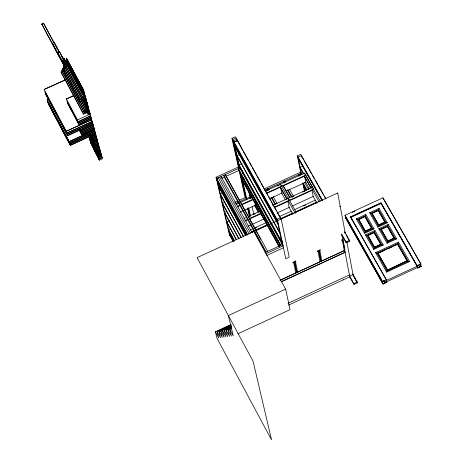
<?xml version="1.0" encoding="UTF-8"?>
<svg xmlns="http://www.w3.org/2000/svg" width="463" height="463" viewBox="0 0 463 463"><rect width="100%" height="100%" fill="white"/><g stroke="black" fill="none" stroke-linecap="round" stroke-linejoin="round"><path stroke-width="0.69" d="M375.557 252.659L376.951 253.151L397.989 243.44L398.44 242.097L409.581 261.526L386.634 272.134L375.557 252.659L398.44 242.097M369.619 212.743L371.008 213.229L378.653 209.71L379.104 208.379L387.369 222.784L377.86 227.165L369.619 212.743L379.104 208.379M365.457 234.909L366.846 235.401L374.521 231.865L374.972 230.528L383.248 245.025L373.716 249.424L365.457 234.909L374.972 230.528M378.78 228.774L380.169 229.26L387.832 225.73L388.289 224.387L396.594 238.873L387.062 243.266L378.78 228.774L388.289 224.387M356.325 218.86L357.714 219.346L365.365 215.822L365.822 214.491L374.058 228.919L364.543 233.3L356.325 218.86L365.822 214.491M386.634 272.134L387.132 271.046L408.227 261.3L409.581 261.526M387.062 243.266L387.566 242.19L395.24 238.648L396.594 238.873M373.716 249.424L374.214 248.347L381.9 244.8L383.248 245.025M377.86 227.165L378.364 226.094L386.02 222.564L387.369 222.784M364.543 233.3L365.047 232.229L372.715 228.699L374.058 228.919M280.132 280.271L344.599 250.431L344.97 252.318L281.313 281.788M231.309 325.425L218.901 331.155L222.292 337.469L220.677 330.877L231.17 326.033M220.677 330.877L224.086 337.214L222.471 330.594L231.575 326.386M222.471 330.594L225.898 336.954L224.277 330.31L231.459 326.994M224.277 330.31L227.721 336.694L226.1 330.026L231.338 327.601M226.1 330.026L229.555 336.427L227.935 329.737L231.83 327.937M227.935 329.737L231.402 336.167L229.781 329.448L231.737 328.539M288.015 303.317L349.391 274.958M349.606 276.081L352.991 274.513M288.408 305.158L350.057 276.729M237.832 333.788L290.052 309.649L285.636 289.115L253.874 231.535M357.245 282.065L357.395 282.858L354.004 284.427L353.854 283.634L357.245 282.065L352.679 273.957M387.502 270.103L407.116 260.756L397.578 244.111L377.964 253.163L387.502 270.103L407.116 260.756M386.622 281.082L384.707 281.967L384.545 281.047L382.629 281.932L382.56 281.539L386.391 279.768L350.584 216.742L380.956 202.765L417.036 265.6L417.458 268.239L421.278 266.474L420.138 264.199M417.036 265.6L420.861 263.835L382.913 197.834L344.97 215.289L382.629 281.932M420.861 263.835L420.925 264.228L417.099 265.999L381.02 203.17L350.659 217.141L386.46 280.161M386.507 280.422L417.14 266.26L381.066 203.436L350.705 217.407L352.818 221.152M386.391 279.768L386.848 282.389L383.017 284.16L382.947 283.767L384.822 282.621L417.354 267.579M417.394 267.846L421.22 266.075M251.82 196.167L250.361 196.839L250.651 198.106M268.644 188.424L267.192 189.089L267.475 190.362L267.186 189.049L268.638 188.383L269.339 189.639M339.414 206.544L340.189 206.185M352.239 212.378L354.855 211.174M264.842 252.653L282.337 244.597L280.937 238.104L281.654 239.377L283.032 245.859L265.536 253.915M266.607 255.535L283.431 247.786M358.721 219.352L364.948 216.487L371.61 228.161L365.417 231.297L358.721 219.352L365.417 231.297M372.015 213.235L378.236 210.37L384.921 222.026L378.728 225.163L372.015 213.235L378.728 225.163M359.392 219.335L364.948 216.487M372.061 213.501L378.236 210.37M365.371 231.031L371.61 228.161M378.682 224.896L384.921 222.026M349.484 240.395L349.634 241.217L346.191 242.803L346.035 241.981L349.484 240.395L344.576 231.726M367.859 235.407L374.104 232.53L380.794 244.261L374.584 247.41L367.859 235.407L374.584 247.41M381.182 229.266L387.421 226.39L394.135 238.109L387.93 241.252L381.182 229.266L387.93 241.252M367.906 235.673L374.104 232.53M381.228 229.532L387.421 226.39M280.046 280.248L344.756 250.396M281.105 281.822L345.109 252.289M374.538 247.149L380.794 244.261M387.884 240.991L394.135 238.109M285.636 289.115L228.375 315.552L233.265 335.901L229.781 329.448M378.011 253.423L384.545 250.408M387.815 248.903L392.392 246.791M393.7 246.183L397.578 244.111M337.718 192.996L197.076 257.648L253.111 361.319L271.538 439.85L216.985 338.233L215.376 331.711L231.13 324.436M215.376 331.711L218.744 337.978L217.13 331.433L230.8 325.119M229.978 235.609L216.713 178.481L218.189 177.804L249.059 233.867M221.65 178.382L224.214 177.207M226.129 176.328L238.937 170.465M242.34 173.816L243.486 173.295M219.589 185.212L218.443 185.732L245.772 235.424M244.024 178.562L242.311 179.343L279.455 246.345M300.857 173.33L297.368 155.881L300.776 154.318L325.969 198.841M222.645 193.14L220.365 194.182L243.671 236.587M302.912 165.939L300.082 167.236L303.977 174.129M224.763 202.296L222.495 203.338L241.223 237.444M234.776 202.412L238.04 200.919M239.342 200.317L245.865 197.325M249.123 195.832L250.425 195.236M264.118 188.95L300.632 172.201L302.032 174.667M235.447 203.633L238.711 202.134M240.013 201.538L251.814 196.121M264.795 190.171L301.326 173.417L299.862 174.053L300.58 175.332M304.243 175.807L311.095 188.227L304.318 176.224L304.243 175.807L305.696 175.141L305.777 175.558L282.945 185.993M226.87 211.412L224.607 212.448L239.128 238.92M229.607 220.579L226.789 221.875L236.524 239.631M311.02 187.816L312.479 187.145L312.56 187.561L304.55 173.11L265.461 190.982M230.944 229.04L228.693 230.076L234.591 240.835M230.73 233.491L229.607 234.006L233.416 240.963M250.142 229.995L252.757 228.797M254.719 227.9L265.837 222.813M279.484 216.557L291.233 211.174M294.433 209.71L315.297 200.155M255.46 228.01L256.768 227.408M303.641 205.942L305.597 205.045M251.276 232.05L253.892 230.852M255.854 229.949L267.626 224.561M280.624 218.605L293.033 212.922M295.573 211.753L317.097 201.897M251.363 232.455L254.633 230.956M255.941 230.36L267.058 225.267M280.705 219.016L293.114 213.333M295.654 212.164L317.178 202.308M343.06 239.724L341.584 240.401L341.509 239.99L342.985 239.313L344.958 250.078L344.223 250.414L342.325 240.06M98.555 157.513L92.785 146.296L98.555 157.513L101.692 156.083L100.807 154.023M101.785 156.436L102.421 158.763L99.29 160.192L98.654 157.866L101.785 156.436L101.119 155.192M98.96 158.983L102.091 157.553L101.096 155.69M238.422 167.299L231.969 138.373L235.435 136.793L237.496 140.492L234.029 142.077L240.216 169.88M236.124 138.026L232.657 139.612L238.786 167.114M237.525 140.625L234.058 142.21L277.655 220.602L285.758 258.719L289.213 257.127L281.168 218.993L237.525 140.625L242.641 150.33M277.898 223.976L235.059 146.939L234.868 146.082L236.026 145.556M239.319 154.509L237.021 155.556L279.745 232.449M241.981 163.671L239.116 164.984L281.712 241.715M233.097 241.298L229.318 234.394L216.036 177.254L239.099 166.697L283.026 245.865M216.713 178.481L239.782 167.919M236.113 204.397L251.808 197.221M249.933 198.534L251.907 197.632M266.202 191.092L268.812 189.899M277.302 186.022L279.264 185.125M281.626 186.149L283.078 185.484L289.821 197.516M237.241 206.44L239.857 205.242M241.165 204.646L252.937 199.264M266.595 193.019L305.696 175.141M237.328 206.851L239.95 205.653M241.912 204.756L253.683 199.374M266.682 193.43L280.404 187.156M240.245 212.17L243.492 210.682M244.794 210.086L256.502 204.733M269.489 198.795L282.476 192.851M286.14 191.178L305.817 182.179M243.903 218.524L246.524 217.326M248.486 216.429L259.627 211.331M272.655 205.369L312.479 187.145M253.163 214.739L255.13 213.842M291.649 197.128L293.606 196.231M302.756 192.047L304.735 191.138M245.031 220.579L247.653 219.381M249.621 218.478L260.762 213.379M274.449 207.117L313.63 189.182L304.55 173.11M245.124 220.99L247.746 219.792M249.053 219.19L260.854 213.79M274.536 207.528L313.711 189.599L313.63 189.182M248.018 226.274L251.276 224.781M252.578 224.185L264.309 218.82M277.32 212.858L289.688 207.198M292.28 206.006L313.729 196.19M83.311 90.522L83.647 90.106L66.765 58.656L66.365 58.836L83.311 90.522L83.647 90.106M73.941 95.552L66.319 99.013L73.918 95.476M83.19 91.72L83.93 91.124L83.19 91.72L66.25 60.04L67.048 59.681L83.994 91.356M83.056 93.451L84.33 92.612L83.056 93.451L66.192 62.013L67.013 61.376M82.865 94.944L84.671 93.856L82.865 94.944L66.006 63.512L67.187 62.713M82.136 96.674L85.013 95.106L82.136 96.674L65.295 65.248L66.985 64.218M81.546 98.347L85.354 96.35L81.546 98.347L64.71 66.921L65.931 66.105M80.817 100.072L85.696 97.595L80.817 100.072L63.992 68.657L65.775 67.586M86.037 98.839L80.093 101.802L86.101 99.076L84.353 95.702M86.309 99.852L85.51 100.216L85.638 100.679L86.436 100.315L85.29 97.953M86.65 101.096L86.778 101.559L85.447 102.167L85.319 101.698L86.65 101.096L85.973 99.829M86.992 102.335L87.119 102.798L85.25 103.648L85.123 103.185L86.992 102.335L86.309 101.067M87.328 103.573L87.455 104.042L85.591 104.887L85.464 104.424L87.328 103.573L86.309 101.669M87.669 104.812L87.796 105.28L85.933 106.125L85.805 105.662L87.669 104.812L86.645 102.902M88.005 106.05L88.132 106.513L86.268 107.364L86.141 106.895L88.005 106.05L87.328 104.788M88.346 107.289L88.474 107.752L85.678 109.019L85.551 108.556L88.346 107.289L87.328 105.39M88.682 108.521L88.809 108.984L84.955 110.738L84.827 110.275L88.682 108.521L87.669 106.629M84.231 112.457L84.104 111.994L89.018 109.76L89.145 110.223L84.231 112.457L61.915 70.741L61.782 70.278L63.009 69.722M89.359 110.993L89.486 111.456L83.508 114.17L83.381 113.707L89.359 110.993L88.682 109.725M89.695 112.225L89.99 113.302L88.132 114.147L87.837 113.07L89.695 112.225L88.682 110.327M66.296 98.937L77.477 119.94L90.198 114.066L89.521 112.804M77.998 121.81L90.702 115.912L77.998 121.81L66.846 100.888M78.351 123.071L91.037 117.139L78.351 123.071L67.204 102.161M78.716 124.373L91.373 118.366L78.716 124.373L67.569 103.463M66.29 131.237L91.732 119.668L66.29 131.237L44.141 89.446L65.532 79.746M92.212 121.428L66.817 133.095L92.241 121.532L90.864 118.904M92.548 122.649L67.176 134.351L92.583 122.793L91.871 121.387M92.878 123.87L67.546 135.647L92.941 124.09L91.871 121.983M93.213 125.091L80.556 130.977L93.242 125.207L92.536 123.829M93.549 126.312L80.903 132.233L93.59 126.463L92.531 124.414M93.879 127.528L81.257 133.489L93.931 127.719L92.866 125.635M94.215 128.749L81.604 134.739L94.278 128.974L93.202 126.85M94.545 129.964L69.236 141.609L94.579 130.074L93.873 128.702M94.88 131.179L69.595 142.859L94.88 131.179L94.203 129.918M95.21 132.389L69.948 144.103L95.21 132.389L94.203 130.502M95.54 133.604L70.301 145.347L95.54 133.604L94.533 131.718M95.876 134.814L93.254 136.07L95.887 134.872L94.539 132.314M93.069 137.54L96.206 136.024L93.069 137.54L91.755 135.086M93.404 138.767L96.535 137.233L93.404 138.767L91.709 135.549M93.74 139.994L96.865 138.443L93.74 139.994L91.419 135.59M94.076 141.221L97.195 139.652L94.076 141.221L91.043 135.468M94.411 142.442L97.525 140.856L94.411 142.442L90.817 135.705M94.753 143.663L97.855 142.06L94.753 143.663L90.754 136.18M95.089 144.89L98.185 143.264L95.089 144.89L90.181 135.705M95.43 146.146L98.515 144.468L95.43 146.146L90.106 136.168M95.696 147.101L98.839 145.671L95.766 147.367L90.14 136.701L95.766 147.367M96.113 148.623L96.026 148.305L99.169 146.869L99.256 147.188L96.113 148.623L89.457 136.157M99.499 148.067L99.591 148.409L96.449 149.838L96.356 149.503L99.499 148.067L98.845 146.846M99.829 149.265L99.933 149.659L96.79 151.094L96.686 150.701L99.829 149.265L98.827 147.402M100.153 150.463L100.268 150.874L97.126 152.31L97.01 151.899L100.153 150.463L99.175 148.635M100.483 151.661L100.621 152.182L97.485 153.618L97.34 153.091L100.483 151.661L99.817 150.417M100.807 152.859L100.957 153.398L97.82 154.827L97.67 154.289L100.807 152.859L99.829 151.025M101.137 154.052L101.356 154.874L98.22 156.303L98 155.481L101.137 154.052L100.135 152.182M98.324 156.673L101.461 155.244M65.462 67.916L52.365 43.25L54.212 42.417L59.675 52.603M65.161 66.765L57.539 52.313L59.391 51.474L66.498 64.762M57.672 52.782L59.524 51.943L59.391 51.474M66.614 63.136L63.9 58.072L63.107 58.431L66.29 64.6M66.105 66.087L63.055 60.393L62.922 59.924L63.807 59.524M66.429 59.073L66.765 58.656M66.192 62.013L67.083 61.608M80.753 99.84L63.333 67.297L63.205 66.828L64.316 66.325M84.955 110.738L62.627 69.022L62.493 68.553L64.409 67.685M63.992 68.657L65.225 68.102M64.409 69.612L63.281 70.388L80.093 101.802M63.281 70.388L64.479 69.849M83.508 114.17L61.203 72.465L61.075 71.996L62.858 71.192M65.555 79.821L44.141 89.446M48.465 99.4L47.174 99.985L48.43 99.285M65.248 68.125L41.722 23.983L43.563 23.15L55.097 44.668M41.855 24.452L43.696 23.619L43.563 23.15M343.28 279.86L343.668 279.745M420.925 264.228L382.913 197.834M420.207 264.604L421.278 266.474M378.653 209.71L386.02 222.564M387.832 225.73L395.24 238.648M397.989 243.44L408.227 261.3M378.636 211.25L384.961 222.292M387.467 226.656L394.181 238.37M397.619 244.377L407.162 261.022M371.008 213.229L378.364 226.094M380.169 229.26L387.566 242.19M365.365 215.822L372.715 228.699M374.521 231.865L381.9 244.8M365 216.753L371.656 228.421M374.15 232.796L380.841 244.528M377.964 253.163L387.456 269.842M363.53 228.653L364.572 230.487M369.185 238.59L369.885 239.822M370.938 241.669L371.986 243.509M380.69 258.805L381.743 260.652M384.545 265.577L385.245 266.81M386.345 268.922L387.045 270.149M357.714 219.346L365.047 232.229M366.846 235.401L374.214 248.347M376.951 253.151L387.132 271.046M383.758 280.752L384.822 282.621M383.798 281L384.863 282.881M344.97 215.289L382.56 281.539M382.947 283.767L345.386 217.552L383.017 284.16M353.524 222.402L354.23 223.652M354.93 224.896L355.636 226.147M301.633 156.372L303.763 160.14M304.469 161.39L308.381 168.3M309.087 169.551L311.576 173.955M312.282 175.199L314.418 178.978M315.124 180.217L317.618 184.627M318.318 185.866L323.66 195.299M324.355 196.532L325.79 199.067M344.732 232.548L345.433 233.786M346.133 235.025L349.634 241.217M297.368 155.881L322.543 200.421M341.486 233.931L346.035 241.981M298.224 157.929L322.011 200.016M341.642 234.753L346.191 242.803M298.392 158.768L322.167 200.844M312.843 188.071L320.309 201.26M300.25 168.063L303.433 173.706M312.033 189.309L319.088 201.816M309.527 188.91L305.742 182.208L304.521 175.876M317.028 203.269L313.156 196.399L311.946 190.09M384.001 280.717L384.707 281.967M304.457 182.219L308.699 189.732M299.121 176.004L298.415 174.748L298.676 176.033M303.005 182.891L306.882 189.778M302.68 183.562L306.211 189.818M303.769 185.68L306.251 190.085M303.931 186.496L306.06 190.27M352.476 274.131L354.23 277.25M354.936 278.494L357.395 282.858L356.741 281.718M349.287 275.52L353.854 283.634M349.438 276.318L354.004 284.427M353.796 276.469L353.142 275.306L346.909 242.062M354.45 277.638L356.088 280.555M285.578 182.214L284.872 180.964L283.414 181.623L283.686 182.902L283.425 181.629L284.126 182.879M289.444 189.112L293.316 196.011M287.992 189.778L292.211 197.302M287.332 189.818L291.198 196.711M283.165 185.894L289.566 197.325M280.416 184.141L281.556 186.178M288.299 198.21L296.152 212.326M288.264 200.977L295.278 213.512M285.509 199.906L281.747 193.187L280.607 187.579M292.963 214.294L289.115 207.412L287.841 201.121M273.193 196.549L277.048 203.454M267.186 189.049L267.886 190.305M271.74 197.215L275.589 204.125M271.098 197.244L274.947 204.148M243.347 151.592L248.625 161.066M249.331 162.334L251.438 166.124M252.144 167.386L256.016 174.337M256.716 175.599L260.235 181.918M260.941 183.18L267.626 195.183M268.332 196.445L269.032 197.713M269.738 198.974L270.444 200.236M271.144 201.503L276.423 210.978M277.129 212.245L279.241 216.036M279.941 217.297L280.647 218.559L280.468 217.72L276.955 219.34L282.598 245.888M231.969 138.373L234.029 142.077M234.249 143.067L277.14 220.174M234.868 146.082L277.719 223.137M237.206 156.407L279.918 233.283M239.302 165.823L281.886 242.543M280.85 245.286L238.306 168.59L238.746 170.546L280.213 245.321M241.894 175.599L241.2 174.343L246.895 199.871M242.595 176.849L243.289 178.105M245.378 181.872L246.073 183.128M246.767 184.384L248.857 188.152M249.557 189.402L250.251 190.658M250.946 191.913L251.641 193.169M252.341 194.425L253.035 195.681M253.73 196.937L255.819 200.699M256.519 201.955L258.603 205.722M259.303 206.978L259.998 208.234M260.692 209.49L262.781 213.252M263.476 214.508L265.565 218.276M266.266 219.531L269.744 225.805M270.438 227.061L272.528 230.829M273.228 232.085L274.27 233.965M277.748 240.245L278.448 241.495M241.385 175.176L280.364 245.459M242.496 180.176L279.282 246.536M242.681 181.004L279.108 246.721M251.062 198.048L250.361 196.787L250.784 198.702M254.893 204.97L258.73 211.886M254.615 205.618L258.447 212.534M225.585 175.859L225.29 174.557L267.683 251.345M266.196 252.034L223.814 175.228L224.266 177.184L265.924 252.694M252.034 232.501L221.135 176.455L221.436 177.757M219.665 177.132L250.547 233.184M216.036 177.254L247.572 234.55M216.493 179.204L247.311 235.216M217.361 181.264L246.808 234.782M217.558 182.098L246.646 234.972M218.64 186.566L245.616 235.615M220.556 195.01L243.509 236.772M222.686 204.16L241.061 237.629M224.792 213.264L238.624 238.468M226.98 222.686L236.361 239.799M228.884 230.875L234.428 241.003M229.793 234.81L233.601 241.767M225.29 174.557L255.072 229.104M255.761 230.371L257.839 234.18M258.533 235.447L260.611 239.255M217.13 331.433L220.51 337.724L218.901 331.155M66.828 58.894L83.71 90.343M66.365 58.836L83.247 90.291M83.658 91.35L84.393 92.843M83.658 91.969L84.735 94.093M66.25 60.04L83.126 91.489M84 93.219L85.076 95.337M84.341 94.469L85.418 96.588M84.347 95.083L85.759 97.832M66.128 61.776L82.993 93.213M85.423 97.82L86.101 99.076M66.406 62.974L63.9 58.072M85.418 98.416L86.436 100.315M64.588 59.958L66.284 63.118M85.759 99.661L86.778 101.559M65.943 63.275L82.802 94.707M86.436 101.536L87.119 102.798M59.524 51.943L62.927 58.297M84.961 99.418L85.638 100.679M86.778 102.769L87.455 104.042M61.382 55.786L62.748 58.332M59.119 51.798L54.212 42.417M87.113 104.007L87.796 105.28M55.774 45.93L57.47 49.095M58.147 50.363L58.83 51.63M43.696 23.619L53.87 42.608M56.243 47.035L56.926 48.302M87.113 104.615L88.132 106.513M62.922 59.924L65.636 64.988M84.301 99.8L85.319 101.698M84.087 99.632L85.447 102.167M87.119 105.223L88.474 107.752M65.225 65.011L82.073 96.443M65.451 66.475L62.742 61.417L65.584 66.944M83.427 100.02L85.123 103.185M83.554 100.483L85.25 103.648M88.809 110.188L89.486 111.456M57.539 52.313L65.376 66.927M83.08 99.973L85.464 104.424M83.207 100.436L85.591 104.887M52.365 43.25L65.671 68.084M82.732 99.927L85.805 105.662M88.977 111.404L89.99 113.302M82.86 100.396L85.933 106.125M89.544 112.879L90.198 114.066M41.722 23.983L81.482 98.11M82.414 99.933L86.141 106.895M82.541 100.402L86.268 107.364M89.689 114.014L90.731 116.016M89.683 114.61L91.078 117.284M90.36 116.468L91.437 118.586M90.36 117.07L91.732 119.668M63.205 66.828L64.56 69.357M81.488 100.969L85.551 108.556M81.615 101.432L85.678 109.019M87.16 111.803L87.837 113.07M91.228 119.639L92.241 121.532M87.119 112.249L88.132 114.147M91.911 121.532L92.583 122.793M92.264 122.828L92.941 124.09M92.23 123.308L93.242 125.207M92.235 123.939L93.59 126.463M62.493 68.553L66.892 76.771M67.569 78.033L84.827 110.275M92.918 125.826L93.931 127.719M93.26 127.082L94.278 128.974M93.902 128.818L94.579 130.074M94.249 130.068L94.921 131.33M94.255 130.693L95.262 132.58M61.782 70.278L84.104 111.994M94.597 131.943L95.604 133.83M95.222 134.189L96.223 136.099M95.534 135.364L96.559 137.332M95.557 135.995L96.894 138.559M61.075 71.996L83.381 113.707M96.194 137.777L97.23 139.78M96.541 139.022L97.566 141.007M96.854 140.191L97.901 142.228M97.531 142.043L98.237 143.455M97.849 143.223L98.578 144.711M97.861 143.837L98.914 145.932M98.26 145.318L99.256 147.188M92.571 134.762L93.254 136.07M98.283 145.961L99.591 148.409M99.267 148.415L99.933 149.659M99.626 150.319L100.621 152.182M99.649 150.955L100.957 153.398M100.691 153.629L101.356 154.874M91.101 136.168L94.371 142.291M101.038 154.862L101.692 156.083M90.707 136.006L94.701 143.495M101.137 155.799L102.115 157.628L98.978 159.058L90.354 142.315L98.654 157.866M90.459 136.128L95.037 144.699M90.036 135.925L95.366 145.903M89.7 136.458L96.026 148.305M96.356 149.503L90.806 139.108L96.449 149.838M89.035 136.371L96.686 150.701M88.809 136.139L96.79 151.094M97.01 151.899L91.466 141.504L97.126 152.31M97.34 153.091L89.035 137.523L97.485 153.618M97.67 154.289L92.131 143.9L97.82 154.827M98 155.481L89.695 139.919L98.22 156.303M99.29 160.192L93.445 148.681M79.85 129.599L80.556 130.977M79.561 129.704L80.903 132.233M79.237 129.692L81.257 133.489M79.185 130.086L81.604 134.739M66.817 133.095L44.703 91.396M67.176 134.351L45.067 92.664M67.546 135.647L45.443 93.966M47.139 99.869L69.236 141.609M69.548 142.702L47.492 101.09L69.595 142.859M69.896 143.912L47.845 102.311L69.948 144.103M70.237 145.122L48.193 103.527L70.301 145.347M248.776 208.333L250.5 216.082M239.388 168L233.34 140.845L236.813 139.259L237.125 140.671M240.407 172.566L246.218 198.656M248.261 207.818L250.147 216.285M239.886 172.051L245.703 198.147M247.902 208.014L249.788 216.481M239.053 170.118L245.187 197.632M247.705 208.917L249.435 216.678M248.724 191.265L250.286 198.314M252.156 206.776L253.718 213.831M280.503 184.558L280.485 184.112L289.525 200.664M295.481 261.578L297.57 271.862L296.835 272.198L294.74 261.919M294.289 261.682L296.47 272.371L295.735 272.707L293.635 262.428M301.459 174.117L298.056 157.096L301.465 155.533L301.743 156.928M303.583 184.76L304.857 191.144M302.952 183.799L304.486 191.479M319.84 250.39L321.831 260.71L321.096 261.045L319.1 250.726M318.654 250.489L320.732 261.219L319.997 261.554L317.994 251.235M337.712 192.961L345.34 233.693M341.879 235.181L349.744 276.816M350.584 216.742L350.705 217.407M380.956 202.765L381.182 204.108M419.009 265.114L419.304 266.96M295.764 261.005L292.813 262.359L292.894 262.77L295.851 261.41L295.764 261.005M320.13 249.812L317.178 251.166L317.259 251.577L320.205 250.223L320.13 249.812M286.898 198.853L280.167 186.815L286.985 199.264L286.898 198.853"/></g></svg>
